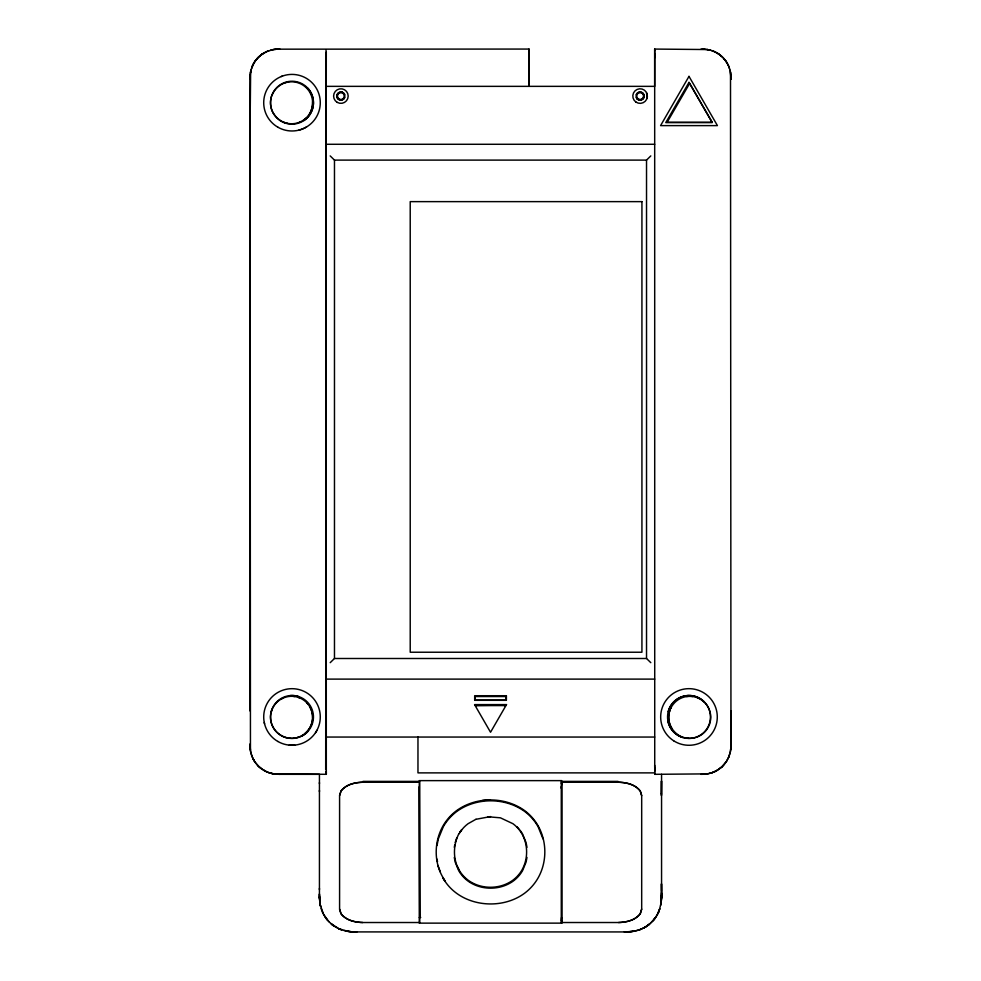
<?xml version="1.0" encoding="UTF-8"?>
<svg xmlns="http://www.w3.org/2000/svg" width="981" height="981" viewBox="0 0 981 981"><rect width="100%" height="100%" fill="white"/><g stroke="black" fill="none" stroke-linecap="round" stroke-linejoin="round"><path stroke-width="1.47" d="M250.02 710.992L250.02 132.472M250.02 132.018L250.633 71.65A17.217 17.217 0 0 1 250.878 70.571L252.975 64.832A43.336 43.336 0 0 1 253.92 63.078L254.398 62.208A19.375 19.375 0 0 1 255.244 60.945L257.525 58.149M319.499 897.517L319.536 898.24L319.438 893.875M319.438 889.669L319.438 888.296M319.438 791.679L319.438 790.355M319.438 782.605L319.438 783.623M419.782 917.137L419.782 915.469M529.041 49.062L529.041 86.353L529.041 49.062L277.427 49.173A51.478 51.478 0 0 0 274.79 49.393L273.343 49.553A19.35 19.35 0 0 0 271.847 49.847L270.437 50.252M561.279 920.987L561.524 917.493M561.255 788.295L561.255 786.627M561.279 783.279L561.279 781.391L618.067 781.391M561.696 783.279L561.696 780.631L419.267 780.631L419.267 923.133L561.696 923.133L561.696 920.951M562.052 784.53L562.052 782.237L618.52 782.237C626.442 782.446 635.112 784.371 640.213 790.944L641.684 795.616L641.684 909.142L640.311 913.654C635.259 920.337 626.491 922.312 618.52 922.52L561.279 922.52L561.279 782.875M661.562 893.421L661.427 899.332A72.116 72.116 0 0 1 661.169 901.907L661.084 902.667L661.562 895.285M730.98 710.992L730.98 744.886A42.502 42.502 0 0 1 730.906 746.884L730.551 750.649A18.811 18.811 0 0 1 730.207 752.476L729.165 755.946A16.567 16.567 0 0 1 728.773 756.976L726.921 760.618M661.55 891.803L661.501 898.069M419.304 917.493L419.758 917.922L419.243 786.713M250.02 79.326L250.032 78.296A35.108 35.108 0 0 1 250.13 75.88L250.498 72.398M326.293 52.201L325.692 769.582M326.048 49.639L326.317 774.316L326.281 771.422M326.17 773.874L326.207 771.728L325.888 773.702M312.583 718.362L312.608 717.332M654.879 767.645L654.793 771.213L654.683 765.29M337.01 96.064L337.182 94.936M661.488 898.351L661.476 883.795L661.55 891.091M729.177 755.848A30.595 30.595 0 0 1 728.491 757.528L730.06 752.893A30.399 30.399 0 0 0 730.538 750.551L730.661 749.533A50.411 50.411 0 0 0 730.845 747.485A62.502 62.502 0 0 0 730.968 745.082L730.502 72.398A19.767 19.767 0 0 0 730.281 71.257L728.92 66.757A19.865 19.865 0 0 0 728.478 65.715L727.804 64.403M660.998 903.256L659.465 909.645M454.277 847.314L454.743 844.923M660.63 905.512L661.562 898.988L661.562 774.316M437.011 845.524L438.311 838.902L443.338 826.64A49.884 49.884 0 0 1 456.423 811.741C476.092 797.148 505.301 797.197 524.994 811.692A49.062 49.062 0 0 1 538.029 826.578L542.996 838.853M526.993 857.406L526.061 862.176L522.493 870.797A33.955 33.955 0 0 1 513.419 880.95C500.273 890.552 480.96 890.589 467.827 880.95A33.992 33.992 0 0 1 458.777 870.797L455.209 862.176L454.277 857.406M647.092 98.186L646.54 92.631M250.572 72.251A30.386 30.386 -78.2 0 1 250.94 70.485L251.062 69.958M362.982 781.391L419.77 781.391L419.77 922.52L362.749 922.52C354.779 922.312 346.011 920.337 340.959 913.654L339.585 909.142L339.585 795.616L340.959 791.103C346.011 784.42 354.779 782.446 362.749 782.237L419.218 782.237M339.585 795.616L341.057 790.944C346.158 784.359 354.84 782.482 362.749 782.237M641.684 909.142L640.213 913.826C635.112 920.399 626.43 922.287 618.52 922.52M655.1 54.323L654.903 57.585M251.504 68.498L252.031 66.99A30.828 30.828 0 0 1 252.742 65.322M659.796 908.578L657.859 913.581M455.209 842.532L456.717 838.044M659.6 909.35L658.41 912.355M643.892 97.634L644.039 97.254A4.108 4.108 0 0 1 643.278 98.664M272.093 709.288L271.406 711.213A20.92 20.92 0 0 0 270.511 716.314L270.486 717.332A21.018 21.018 0 0 0 282.651 736.314M709.128 725.376L709.496 724.432A20.957 20.957 0 0 0 709.827 723.438M310.585 111.76L311.382 109.86A20.969 20.969 0 0 0 312.51 100.712A20.993 20.993 0 0 0 286.55 82.416M252.534 65.702L254.214 62.514M728.258 758.055L726.492 761.268A30.852 30.852 0 0 1 725.474 762.764L724.849 763.574M458.777 833.899C453.124 845.132 452.793 859.123 459.145 870.135A33.489 33.489 0 0 0 468.06 880.141C480.984 889.669 500.028 889.62 512.965 880.141A33.452 33.452 0 0 0 521.892 870.135C528.195 859.086 528.183 844.764 521.892 833.703A33.244 33.244 0 0 0 512.965 823.721L500.408 817.823L487.925 816.756M657.405 914.439L657.969 913.274L656.387 916.205M309.616 113.575L310.131 112.668M316.949 730.305L315.526 732.684M505.043 705.805L505.436 705.118L475.429 705.425L505.877 705.425L475.429 705.425M726.774 760.876L726.602 761.17A19.804 19.804 0 0 1 725.977 762.139L721.82 766.848M656.865 915.31L655.651 917.272M254.202 62.612L254.508 62.11A31.38 31.38 0 0 1 255.526 60.614L255.857 60.184A43.826 43.826 0 0 1 257.12 58.639L257.758 57.879A19.485 19.485 0 0 1 258.825 56.812L261.608 54.507M653.076 920.656L655.86 917.027L655.357 917.775A42.49 42.49 0 0 1 653.677 919.97A42.244 42.244 0 0 0 655.357 917.775M655.075 918.142L650.979 922.802M724.186 764.383L722.715 765.989A20.883 20.883 0 0 1 721.06 767.51L716.571 770.637M723.5 765.168L723.88 764.739A43.704 43.704 0 0 0 725.143 763.206M652.414 921.367L653.272 920.386M259.94 55.868L259.18 56.542A31.073 31.073 0 0 0 257.88 57.805L257.12 58.639A43.397 43.397 0 0 0 255.857 60.184M652.5 921.22L649.998 923.648M330.192 155.905L334.472 160.111L646.528 160.111L650.808 155.905M330.192 662.678L334.472 658.496L646.528 658.496L650.808 662.678M645.817 926.763L650.268 923.464M304.907 119.008L305.692 118.345M721.918 766.799L719.11 769.079A19.436 19.436 0 0 1 717.847 769.926M649.214 924.335L644.946 927.29M260.75 55.206L266.66 51.576A19.608 19.608 0 0 1 267.703 51.135L273.773 49.528M655.308 773.555L654.903 774.328M644.922 927.253L642.886 928.357A44.157 44.157 0 0 0 645.927 926.653M717.552 770.11L714.928 771.52M263.448 53.281L266.329 51.735M714.659 771.655L715.652 771.127M265.348 52.251L268.99 50.705M475.944 819.27L468.047 823.721A33.28 33.28 0 0 0 459.145 833.703M339.181 93.109A3.409 3.409 0 0 1 344.306 96.064A3.409 3.409 0 0 1 339.181 99.02A3.409 3.409 0 0 1 339.181 93.109L339.585 92.913M299.61 122.184L300.542 121.767M297.684 737.418A21.018 21.018 0 0 0 299.622 736.731L300.542 736.339A21.018 21.018 0 0 0 310.131 727.228A21.214 21.214 0 0 0 311.002 725.388A20.834 20.834 0 0 0 312.51 719.392M638.974 929.988L644.051 927.781A38.259 38.259 0 0 0 646.638 926.248M281.167 76.555L282.467 76.052M640.25 929.51L641.108 929.179M712.966 772.366L713.285 772.243A19.338 19.338 0 0 0 714.352 771.802L715.223 771.348A42.98 42.98 0 0 0 716.988 770.404M708.405 773.641L707.227 773.862L710.097 773.261A42.269 42.269 0 0 0 712.01 772.672L712.525 772.501A30.436 30.436 0 0 0 714.732 771.581A30.374 30.374 0 0 1 712.525 772.501M476.043 819.282L490.561 816.572M712.611 772.501L709.005 773.519M634.805 931.043L639.269 929.853M638.177 930.184L635.921 930.797M285.434 82.662L288.463 81.987M707.669 49.553L654.683 49.075L654.732 774.303M635.112 931.018L630.599 931.656M444.896 881.036A50.46 50.46 0 0 1 442.811 877.652C458.397 906.272 500.236 911.901 525.264 892.722A49.872 49.872 0 0 0 538.299 877.578C547.055 861.808 546.981 841.661 538.177 825.941A49.455 49.455 0 0 0 525.068 810.919C505.276 796.314 475.883 796.265 456.128 810.968A50.276 50.276 0 0 0 442.958 825.99C434.068 841.747 433.761 862.287 443.191 877.86A50.006 50.006 0 0 0 445.264 881.22M707.669 773.825L703.573 774.217A59.816 59.816 0 0 1 701.758 774.291L701.047 774.316M632.279 931.46L633.444 931.312L625.228 931.938M273.674 49.504L277.451 49.148A60.883 60.883 0 0 1 279.242 49.087L279.916 49.075L278.04 49.136M707.326 773.874L654.683 774.316M626.27 931.913A89.59 89.59 0 0 0 629.79 931.705L631.997 931.496M629.777 931.705L630.906 931.607M624.296 931.95L629.618 931.729M687.951 695.541L685.854 695.75A21.484 21.484 0 0 0 668.171 711.716M505.24 705.462L505.877 705.425M482.542 800.435L490.451 799.956M627.411 931.852L628.588 931.791M326.317 86.353L654.683 86.353L654.683 49.075L655.112 49.675M326.317 144.281L654.683 144.281M326.317 679.11L654.683 679.11M326.317 737.05L654.683 737.05M654.732 772.881L417.967 772.881L417.967 737.05M254.202 760.778L254.508 761.268A31.269 31.269 0 0 0 255.526 762.764L258.285 766.051A17.106 17.106 0 0 0 259.082 766.799L262.209 769.312A18.664 18.664 0 0 0 263.153 769.926L264.012 770.404A44.255 44.255 0 0 0 265.777 771.348L267.004 771.961A18.504 18.492 22 0 0 268.058 772.378L271.847 773.531A19.362 19.362 0 0 0 273.343 773.825L326.317 774.316M419.782 917.37L420.726 917.37M625.694 931.938L354.411 931.913A55.929 55.929 0 0 1 350.401 931.643L345.876 931.018L348.721 931.46M279.229 774.316L319.438 774.34L319.438 895.285L320.198 904.629M356.103 931.95L354.411 931.901M701.059 49.075L702.347 49.111A59.498 59.436 3.1 0 1 704.162 49.209L704.873 49.258M279.965 774.316L278.702 774.279A60.822 60.822 0 0 1 277.427 774.217A51.233 51.233 0 0 1 274.79 773.984L270.437 773.126M279.242 774.291L278.653 774.279A61.129 61.129 0 0 1 277.427 774.217M702.96 49.136L704.162 49.209M353.589 931.852L351.382 931.717M618.52 782.237C626.491 782.47 635.271 784.408 640.311 791.103L641.684 795.616M362.749 922.52C354.84 922.287 346.158 920.399 341.057 913.826L339.585 909.142M351.223 931.705L349.04 931.496M704.861 49.258L708.405 49.737A17.192 17.192 0 0 1 709.484 49.933L712.623 50.889A17.045 17.045 0 0 1 713.653 51.282L715.652 52.251M350.401 931.656L346.759 931.177M293.613 696.424L294.643 696.547M341.29 91.981L342.075 92.14M707.227 49.528L710.563 50.252M677.945 734.794A21.165 21.165 0 0 0 684.53 737.712L686.59 738.117A21.3 21.3 0 0 0 689.68 738.35A21.165 21.165 0 0 0 697.749 736.743A21.018 21.018 0 0 0 706.59 729.852M330.732 923.464L339.046 928.811L348.132 931.386M287.445 123.373L286.427 123.152A21.202 21.202 0 0 1 285.434 122.87M346.195 931.043L343.939 930.552M341.646 92.263L342.369 92.484M639.305 100.087L638.177 99.682L638.925 99.988A4.108 4.108 0 0 0 642.04 99.682M711.556 50.558L712.525 50.889A31.196 31.184 21.9 0 1 714.193 51.564M266.807 771.814L269.444 772.82M339.34 928.958L342.026 929.988M638.987 99.768L637.123 98.529M298.641 697.552L299.61 697.92M670.759 708.27A21.018 21.018 0 0 1 697.761 697.883L698.693 698.349A21.018 21.018 0 0 1 709.128 709.214A20.957 20.957 0 0 1 710.109 722.433M697.736 697.92L698.693 698.349M339.892 929.179L338.617 928.639A41.95 41.95 0 0 0 341.18 929.694M714.352 51.588L717.847 53.452A19.436 19.436 0 0 1 719.11 54.298L721.918 56.579M266.341 771.655L261.118 768.466A43.115 43.115 0 0 1 259.585 767.203L259.18 766.848A30.938 30.938 0 0 1 257.88 765.572L255.048 762.163A18.7 18.7 0 0 1 254.398 761.17L253.92 760.312A43.164 43.164 0 0 1 252.975 758.546L252.742 758.055M338.114 928.357L336.078 927.253M716.571 52.741L717.945 53.563A30.693 30.693 0 0 1 719.441 54.58L719.882 54.911A44.243 44.243 0 0 1 721.415 56.175L722.175 56.812A20.417 20.417 0 0 1 722.715 57.339A16.751 16.751 0 0 1 723.475 58.137L726.198 61.582A16.763 16.763 0 0 1 726.774 62.502L728.319 65.396M637.957 99.289L638.337 99.498A3.875 3.875 0 0 0 643.977 96.199A3.875 3.875 0 0 0 638.508 92.533A3.875 3.875 0 0 0 637.638 99.069M333.614 925.745A42.428 42.428 0 0 1 331.419 924.053A41.925 41.925 0 0 0 333.614 925.745L335.183 926.775M333.246 925.463L334.362 926.248M331.786 924.335L332.498 924.911M331.002 923.648L329.285 922.091M328.5 921.22L329.322 922.066M328.586 921.367L323.558 914.28M727.313 63.495L726.492 62.11A31.11 31.11 0 0 0 725.474 60.614L725.143 60.184A44.341 44.341 0 0 0 723.88 58.639L723.12 57.805A31.245 31.245 0 0 0 721.82 56.542M324.098 915.322L325.643 917.775A42.257 42.257 0 0 0 327.323 919.97L327.924 920.656M307.899 88.278L308.586 89.075A21.459 21.459 0 0 1 313.356 100.589M307.151 703.218L307.85 704.015M325.324 917.247L325.925 918.13M254.214 760.876L251.958 756.265M323.595 914.439L320.333 905.193A26.242 26.242 0 0 1 319.892 902.336L319.781 901.294A88.83 88.83 0 0 1 319.475 896.659L319.438 894.525M272.976 112.68L272.093 110.816A20.969 20.969 0 0 1 272.093 94.728M457.121 866.051L459.145 870.135M322.577 912.33L323.141 913.581M337.096 97.634L336.961 97.266A4.096 4.096 0 0 0 337.722 98.664M526.061 842.532L522.493 833.899A33.746 33.746 0 0 0 519.93 830.11M437.857 865.34L440.346 871.925M729.496 68.498L729.177 67.542A30.362 30.362 0 0 0 728.258 65.322M251.835 755.946L250.878 752.807A17.082 17.082 0 0 1 250.633 751.74A17.143 17.143 0 0 1 250.449 750.649L250.02 78.308A61.717 61.717 0 0 1 250.106 76.481A50.436 50.436 0 0 1 250.339 73.845M655.1 769.079L654.793 767.951M325.9 54.298L326.256 55.892L326.072 54.875M321.106 908.418L321.694 910.209A42.048 42.048 0 0 0 322.749 912.771M729.938 69.958L730.06 70.485A30.656 30.656 0 0 1 730.538 72.839L730.845 75.893A61.778 61.778 0 0 1 730.968 78.296L730.98 79.032M320.579 906.469L320.137 904.163M320.333 905.193L320.591 906.297M264.257 722.494L264.551 723.843M526.294 843.721L526.993 847.314M436.999 859.111L437.514 861.735M730.44 72.251L730.98 79.314M250.02 744.064L250.462 750.551A30.57 30.57 0 0 0 250.94 752.893L252.031 756.388A30.926 30.926 0 0 0 252.497 757.528M319.916 902.667L319.831 901.882L320.076 903.844M250.388 750.011L250.339 749.533A50.571 50.571 0 0 1 250.106 746.897L250.02 744.346M646.528 160.111L646.528 658.496M562.052 782.237L562.052 922.52M561.696 922.52L561.696 923.133M334.472 160.111L334.472 658.496M516.889 826.725A33.746 33.746 0 0 1 518.974 828.945M459.574 832.599A33.783 33.783 0 0 1 461.328 830.11M312.596 101.742A20.993 20.993 0 0 1 273.135 112.705M272.252 94.728A20.993 20.993 0 0 1 285.557 82.698M284.453 122.551A21.202 21.202 0 0 1 282.553 121.767M299.622 736.743A21.165 21.165 0 0 1 282.516 736.326M304.919 733.555A20.969 20.969 0 0 0 309.064 728.993A20.834 20.834 0 0 0 310.143 727.179A20.969 20.969 0 0 0 311.382 710.244A20.834 20.834 0 0 0 310.131 707.473M295.686 737.92A21.018 21.018 0 0 1 293.65 738.215M271.222 712.169A21.018 21.018 0 0 1 271.823 710.195M272.191 709.251A21.018 21.018 0 0 1 312.62 717.295M280.713 699.318A20.809 20.809 0 0 1 283.484 697.92M708.711 726.32A21.018 21.018 0 0 1 708.257 727.228M707.742 728.135A21.018 21.018 0 0 1 707.191 729.006M678.079 734.794A21.018 21.018 0 0 1 669.631 711.164M688.625 738.325A21.165 21.165 0 0 1 685.547 737.945M669.533 711.213A21.239 21.239 0 0 1 670.648 708.331M686.59 696.547A21.202 21.202 0 0 1 692.77 696.547M672.157 728.993A20.957 20.957 0 0 1 671.102 707.436M270.903 773.261A42.441 42.441 0 0 1 268.99 772.672M319.732 900.975A76.444 76.444 0 0 1 319.475 896.977M642.383 928.639A41.962 41.962 0 0 1 639.82 929.694M273.785 773.862A30.288 30.276 0 0 1 271.43 773.396M730.661 749.533A50.362 50.362 0 0 0 730.894 746.897A58.517 58.517 0 0 0 730.98 744.371M259.18 766.848A30.227 30.227 0 0 1 257.476 765.143M712.01 772.672A41.962 41.962 0 0 1 710.097 773.261M719.882 768.466A43.605 43.605 0 0 0 721.415 767.203L722.175 766.566A19.448 19.448 0 0 0 723.242 765.499M253.92 760.312A43.409 43.409 0 0 1 252.975 758.546M261.118 768.466A42.686 42.686 0 0 1 259.585 767.203M265.777 771.348A43.765 43.765 0 0 1 264.012 770.404M327.323 919.97A42.49 42.49 0 0 1 325.643 917.775M704.91 774.119A58.32 58.32 0 0 1 701.758 774.303M344.809 97.254A4.096 4.096 0 0 1 344.061 98.664M343.791 98.958A4.096 4.096 0 0 1 343.166 99.473M342.823 99.682A4.096 4.096 0 0 1 338.96 99.682M338.617 99.473A4.096 4.096 0 0 1 337.991 98.958M336.961 94.875A4.096 4.096 0 0 1 338.617 92.655M338.96 92.447A4.096 4.096 0 0 1 342.823 92.447M343.166 92.655A4.096 4.096 0 0 1 344.809 94.875M643.009 98.958A4.108 4.108 0 0 1 642.383 99.473M636.939 98.664A4.108 4.108 0 0 1 636.178 97.254M636.178 94.875A4.108 4.108 0 0 1 637.834 92.643M638.177 92.447A4.108 4.108 0 0 1 642.052 92.447M642.396 92.655A4.108 4.108 0 0 1 644.039 94.875M259.585 56.175A44.268 44.268 0 0 1 261.118 54.911M274.79 49.393A51.453 51.453 0 0 1 277.427 49.173M252.975 64.832A43.765 43.765 0 0 1 253.92 63.078M719.882 54.911A44.623 44.623 0 0 1 721.415 56.175M715.223 52.042A43.115 43.115 0 0 1 716.988 52.974M723.88 58.639A43.863 43.863 0 0 1 725.143 60.184M727.08 63.078A42.318 42.318 0 0 1 728.025 64.832M257.88 57.805A31.466 31.466 0 0 1 259.18 56.542M254.508 62.11A31.613 31.613 0 0 1 255.526 60.614M725.462 60.614A31.098 31.085 55.7 0 1 726.492 62.11M251.823 67.542A30.583 30.583 0 0 1 252.509 65.862M250.462 72.839A30.411 30.411 0 0 1 250.94 70.485M717.454 53.256A30.325 30.325 0 0 1 719.441 54.58M319.781 901.294A89.308 89.308 0 0 1 319.475 896.659M708.822 708.76A21.447 21.447 0 0 1 691.102 738.313A21.484 21.484 0 0 1 667.938 721.133M686.908 738.313A21.447 21.447 0 0 1 684.824 738.006M682.776 737.504A21.447 21.447 0 0 1 670.612 705.94A21.447 21.447 0 0 1 704.174 701.807M687.951 695.48A21.484 21.484 0 0 1 708.858 708.723M285.778 737.504A21.447 21.447 0 0 1 273.245 706.553A21.447 21.447 0 0 1 306.146 700.839A21.447 21.447 0 0 1 304.784 734.205A21.41 21.41 0 0 1 299.23 737.172A21.459 21.459 0 0 1 289.91 738.325M296.188 738.006A21.447 21.447 0 0 1 294.104 738.313M289.898 695.615A21.484 21.484 0 0 1 299.23 696.768M307.899 731.385A21.459 21.459 0 0 1 302.111 735.897M289.935 738.313A21.41 21.41 0 0 1 285.802 737.491M313.43 101.632A21.459 21.459 0 0 1 303.926 120.528M294.104 124.047A21.459 21.459 0 0 1 289.898 124.047M294.766 745.119A28.265 28.265 0 0 1 289.223 745.119M306.538 126.954A28.351 28.351 0 0 1 298.874 130.13M459.93 832.428A33.28 33.28 0 0 1 461.659 829.975M661.427 793.396L661.427 795.493L661.488 780.95L661.427 793.396M688.993 76.371L660.569 125.617L717.43 125.617L688.993 76.371M688.993 82.367L665.756 122.625L712.231 122.625L688.993 82.367M689.668 83.373L667.166 122.257L712.181 122.257L689.668 83.373M506.503 704.603L490.537 732.255L474.571 704.603L506.503 704.603M262.037 54.249L261.559 54.58A30.669 30.669 0 0 1 263.055 53.563L263.546 53.256A30.129 30.129 -33.2 0 0 262.037 54.249M641.93 201.632L410.217 201.632L410.217 652.23L641.93 652.23L641.93 201.632M506.392 695.725L474.681 695.725L474.681 700.311L506.392 700.311L506.392 695.725M506.098 696.535L475.209 696.535L475.209 700.213L506.098 700.213L506.098 696.535M356.704 931.95L352.4 931.803L356.692 931.95M637.834 99.473L637.209 98.971L637.834 99.473M647.386 925.745A42.612 42.612 0 0 0 649.581 924.053A42.379 42.379 0 0 1 647.386 925.745M658.251 912.771A42.673 42.673 0 0 0 659.306 910.209A42.649 42.649 0 0 1 658.251 912.771M638.128 98.836A3.409 3.409 0 0 0 643.511 96.396A3.409 3.409 0 0 0 638.705 92.95A3.409 3.409 0 0 0 638.128 98.836M338.948 99.412A3.875 3.875 0 0 0 344.76 96.064A3.875 3.875 0 0 0 338.96 92.704A3.875 3.875 0 0 0 338.948 99.412M337.243 102.38A7.284 7.284 0 0 0 348.181 96.064A7.284 7.284 0 0 0 337.243 89.762A7.284 7.284 0 0 0 337.243 102.38M635.86 101.999A7.284 7.284 0 0 0 647.362 96.788A7.284 7.284 0 0 0 637.098 89.43A7.284 7.284 0 0 0 635.86 101.999M673.64 740.765A28.314 28.314 0 0 0 717.258 718.362A28.314 28.314 0 0 0 676.044 691.789A28.314 28.314 0 0 0 673.64 740.765M277.856 741.464A28.29 28.29 0 0 0 320.284 716.964A28.29 28.29 0 0 0 277.856 692.463A28.29 28.29 0 0 0 277.856 741.464M280.37 120.737A21.459 21.459 0 0 0 313.43 103.741A21.459 21.459 0 0 0 282.185 83.606A21.459 21.459 0 0 0 280.37 120.737M277.856 127.187A28.277 28.277 0 0 0 320.284 102.686A28.277 28.277 0 0 0 277.856 78.198A28.277 28.277 0 0 0 277.856 127.187"/></g></svg>
